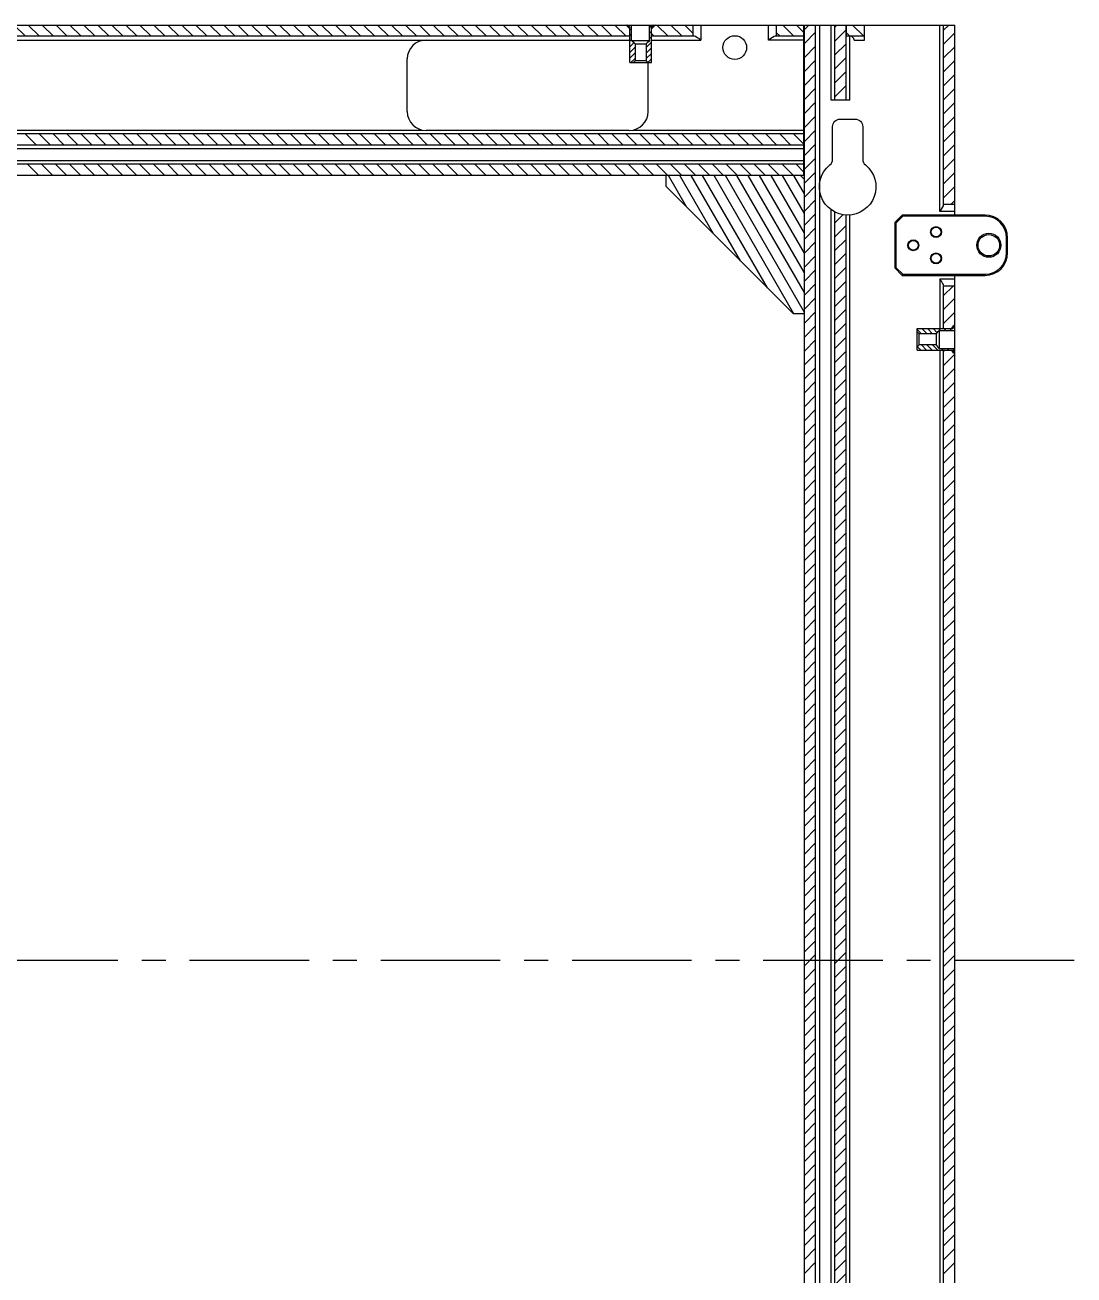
# Model space of a CAD drawing. Header units: millimetres. Extents: x -3132 to 28633, y 682 to 5849.
# Drawn here: x 10639.2 to 10917.9, y 2719.8 to 3051.8 of the extents above; entities that cross this region are included whole.
import ezdxf

# ---------------------------------------------------------------- set-up
doc = ezdxf.new("R2010")
doc.units = ezdxf.units.MM
doc.linetypes.add('CENTER', pattern=[50.8, 31.75, -6.35, 6.35, -6.35])
doc.layers.add('标准', color=3, linetype='Continuous')

msp = doc.modelspace()

# ---------------------------------------------------------------- linework, layer by layer
at = {"color": 7, "linetype": 'Continuous'}
for p, q in [((10429.346, 3051.821), (10846.146, 3051.821)), ((10799.165, 3051.48), (10798.817, 3051.821)), ((10799.507, 3051.147), (10799.165, 3051.48)), ((10800.361, 3047.671), (10800.361, 3051.821)), ((10805.131, 3047.671), (10805.131, 3051.821)), ((10806.328, 3051.481), (10805.986, 3051.147)), ((10806.675, 3051.821), (10806.328, 3051.481)), ((10816.746, 3048.821), (10816.746, 3051.821)), ((10818.746, 3051.821), (10818.746, 3047.821)), ((10836.746, 3047.821), (10836.746, 3051.821)), ((10838.746, 3051.821), (10838.746, 3048.821)), ((10846.146, 3011.821), (10846.146, 3051.821)), ((10846.246, 2554.821), (10846.246, 3051.821)), ((10846.246, 3051.821), (10886.246, 3051.821)), ((10849.246, 2554.821), (10849.246, 3051.821)), ((10850.246, 3051.821), (10850.246, 2554.821)), ((10853.346, 3031.821), (10853.346, 3051.821)), ((10854.346, 3031.821), (10854.346, 3051.821)), ((10857.346, 3031.821), (10857.346, 3051.821)), ((10857.446, 3048.821), (10857.446, 3051.821)), ((10862.246, 3047.821), (10862.246, 3051.821)), ((10882.246, 3002.321), (10882.246, 3051.821)), ((10883.246, 3004.175), (10883.246, 3051.821)), ((10886.246, 3001.321), (10886.246, 3051.821)), ((10799.893, 3048.821), (10475.599, 3048.821)), ((10799.841, 3050.821), (10799.507, 3051.147)), ((10799.841, 3048.821), (10799.841, 3050.821)), ((10799.841, 3050.821), (10799.893, 3050.821)), ((10799.893, 3041.821), (10799.893, 3051.221)), ((10805.599, 3041.821), (10805.599, 3051.221)), ((10805.599, 3050.821), (10805.651, 3050.821)), ((10817.014, 3048.821), (10805.599, 3048.821)), ((10805.986, 3051.147), (10805.651, 3050.821)), ((10805.651, 3048.821), (10805.651, 3050.821)), ((10846.146, 3048.821), (10838.478, 3048.821)), ((10862.246, 3048.821), (10857.446, 3048.821)), ((10858.346, 3031.821), (10858.346, 3048.821)), ((10475.599, 3047.821), (10799.893, 3047.821)), ((10800.361, 3047.671), (10805.131, 3047.671)), ((10801.277, 3046.821), (10801.277, 3042.321)), ((10801.277, 3046.821), (10804.216, 3046.821)), ((10804.216, 3046.821), (10804.216, 3042.321)), ((10805.599, 3047.821), (10818.746, 3047.821)), ((10846.146, 3047.821), (10836.746, 3047.821)), ((10859.446, 3047.821), (10862.246, 3047.821)), ((10740.746, 3028.821), (10740.746, 3042.821)), ((10799.893, 3041.821), (10805.599, 3041.821)), ((10804.216, 3042.321), (10801.277, 3042.321)), ((10804.746, 3028.821), (10804.746, 3041.821)), ((10858.346, 3031.821), (10853.346, 3031.821)), ((10846.146, 3022.921), (10429.346, 3022.921)), ((10530.741, 3023.921), (10744.751, 3023.921)), ((10799.746, 3023.821), (10745.746, 3023.821)), ((10800.741, 3023.921), (10846.146, 3023.921)), ((10846.146, 3019.921), (10429.346, 3019.921)), ((10846.146, 3018.921), (10429.346, 3018.921)), ((10429.346, 3015.821), (10846.146, 3015.821)), ((10846.146, 3014.821), (10429.346, 3014.821)), ((10846.146, 3011.821), (10429.346, 3011.821)), ((10809.496, 3008.925), (10809.496, 3011.821)), ((10845.246, 3011.821), (10846.246, 3010.821)), ((10843.35, 2975.071), (10809.496, 3008.925)), ((10853.346, 2594.921), (10853.346, 3002.748)), ((10854.346, 2594.921), (10854.346, 3002.136)), ((10886.246, 3002.321), (10882.246, 3002.321)), ((10886.246, 3004.175), (10883.246, 3004.175)), ((10857.346, 2594.921), (10857.346, 3001.332)), ((10858.346, 2594.921), (10858.346, 3001.345)), ((10872.246, 3001.321), (10870.246, 2999.321)), ((10870.246, 2999.321), (10870.246, 2987.321)), ((10870.246, 2999.321), (10870.546, 2999.197)), ((10872.37, 3001.021), (10870.546, 2999.197)), ((10870.546, 2999.197), (10870.546, 2987.446)), ((10894.246, 3001.321), (10872.246, 3001.321)), ((10872.246, 3001.321), (10872.37, 3001.021)), ((10894.246, 3001.021), (10872.37, 3001.021)), ((10894.246, 3001.021), (10894.246, 3001.321)), ((10899.946, 2995.321), (10900.246, 2995.321)), ((10899.946, 2991.321), (10899.946, 2995.321)), ((10900.246, 2991.321), (10900.246, 2995.321)), ((10899.946, 2991.321), (10900.246, 2991.321)), ((10870.246, 2987.321), (10870.546, 2987.446)), ((10870.246, 2987.321), (10872.246, 2985.321)), ((10870.546, 2987.446), (10872.37, 2985.621)), ((10872.246, 2985.321), (10872.37, 2985.621)), ((10872.246, 2985.321), (10894.246, 2985.321)), ((10872.37, 2985.621), (10894.246, 2985.621)), ((10886.246, 2621.321), (10886.246, 2985.321)), ((10894.246, 2985.621), (10894.246, 2985.321)), ((10886.246, 2984.321), (10882.246, 2984.321)), ((10882.246, 2984.321), (10882.246, 2971.174)), ((10883.167, 2982.883), (10882.952, 2983.281)), ((10883.246, 2982.589), (10883.167, 2982.883)), ((10886.246, 2982.467), (10883.246, 2982.467)), ((10883.246, 2971.174), (10883.246, 2982.467)), ((10846.246, 2975.071), (10843.35, 2975.071)), ((10885.572, 2971.561), (10885.905, 2971.903)), ((10885.905, 2971.903), (10886.246, 2972.25)), ((10876.246, 2971.174), (10885.646, 2971.174)), ((10876.246, 2965.468), (10876.246, 2971.174)), ((10881.246, 2969.791), (10876.746, 2969.791)), ((10876.746, 2966.852), (10876.746, 2969.791)), ((10881.246, 2969.791), (10881.246, 2966.852)), ((10882.096, 2970.706), (10886.246, 2970.706)), ((10882.096, 2970.706), (10882.096, 2965.936)), ((10883.246, 2971.226), (10885.246, 2971.226)), ((10885.246, 2971.226), (10885.572, 2971.561)), ((10885.246, 2971.226), (10885.246, 2971.174)), ((10876.246, 2965.468), (10885.646, 2965.468)), ((10881.246, 2966.852), (10876.746, 2966.852)), ((10882.096, 2965.936), (10886.246, 2965.936)), ((10882.246, 2965.468), (10882.246, 2641.174)), ((10883.246, 2641.174), (10883.246, 2965.468)), ((10883.246, 2965.417), (10885.246, 2965.417)), ((10885.246, 2965.468), (10885.246, 2965.417)), ((10885.572, 2965.081), (10885.246, 2965.417)), ((10885.906, 2964.739), (10885.572, 2965.081)), ((10886.246, 2964.392), (10885.906, 2964.739))]:
    msp.add_line(p, q, dxfattribs=at)
at = {"color": 2, "linetype": 'Continuous'}
for p, q in [((10639.308, 3048.821), (10636.308, 3051.821)), ((10643.02, 3048.821), (10640.02, 3051.821)), ((10646.732, 3048.821), (10643.732, 3051.821)), ((10650.445, 3048.821), (10647.445, 3051.821)), ((10654.157, 3048.821), (10651.157, 3051.821)), ((10657.869, 3048.821), (10654.869, 3051.821)), ((10661.582, 3048.821), (10658.582, 3051.821)), ((10665.294, 3048.821), (10662.294, 3051.821)), ((10669.006, 3048.821), (10666.006, 3051.821)), ((10672.719, 3048.821), (10669.719, 3051.821)), ((10676.431, 3048.821), (10673.431, 3051.821)), ((10680.143, 3048.821), (10677.143, 3051.821)), ((10683.855, 3048.821), (10680.855, 3051.821)), ((10687.568, 3048.821), (10684.568, 3051.821)), ((10691.28, 3048.821), (10688.28, 3051.821)), ((10694.992, 3048.821), (10691.992, 3051.821)), ((10698.705, 3048.821), (10695.705, 3051.821)), ((10702.417, 3048.821), (10699.417, 3051.821)), ((10706.129, 3048.821), (10703.129, 3051.821)), ((10709.842, 3048.821), (10706.842, 3051.821)), ((10713.554, 3048.821), (10710.554, 3051.821)), ((10717.266, 3048.821), (10714.266, 3051.821)), ((10720.979, 3048.821), (10717.979, 3051.821)), ((10724.691, 3048.821), (10721.691, 3051.821)), ((10728.403, 3048.821), (10725.403, 3051.821)), ((10732.116, 3048.821), (10729.116, 3051.821)), ((10735.828, 3048.821), (10732.828, 3051.821)), ((10739.54, 3048.821), (10736.54, 3051.821)), ((10743.252, 3048.821), (10740.252, 3051.821)), ((10746.965, 3048.821), (10743.965, 3051.821)), ((10750.677, 3048.821), (10747.677, 3051.821)), ((10754.389, 3048.821), (10751.389, 3051.821)), ((10758.102, 3048.821), (10755.102, 3051.821)), ((10761.814, 3048.821), (10758.814, 3051.821)), ((10765.526, 3048.821), (10762.526, 3051.821)), ((10769.239, 3048.821), (10766.239, 3051.821)), ((10772.951, 3048.821), (10769.951, 3051.821)), ((10776.663, 3048.821), (10773.663, 3051.821)), ((10780.376, 3048.821), (10777.376, 3051.821)), ((10784.088, 3048.821), (10781.088, 3051.821)), ((10787.8, 3048.821), (10784.8, 3051.821)), ((10791.513, 3048.821), (10788.513, 3051.821)), ((10795.225, 3048.821), (10792.225, 3051.821)), ((10798.937, 3048.821), (10795.937, 3051.821)), ((10799.529, 3051.574), (10799.776, 3051.821)), ((10805.131, 3051.236), (10805.716, 3051.821)), ((10810.074, 3048.821), (10807.074, 3051.821)), ((10813.786, 3048.821), (10810.786, 3051.821)), ((10816.746, 3049.574), (10814.499, 3051.821)), ((10843.485, 3048.821), (10840.485, 3051.821)), ((10846.146, 3049.872), (10844.197, 3051.821)), ((10846.246, 3050.608), (10847.46, 3051.821)), ((10854.346, 3051.283), (10854.884, 3051.821)), ((10862.046, 3048.821), (10859.046, 3051.821)), ((10883.246, 3050.485), (10884.583, 3051.821)), ((10799.893, 3050.453), (10800.361, 3050.921)), ((10799.893, 3048.968), (10800.361, 3049.436)), ((10805.131, 3049.751), (10805.599, 3050.22)), ((10805.131, 3048.266), (10805.599, 3048.735)), ((10806.362, 3048.821), (10805.651, 3049.532)), ((10839.773, 3048.821), (10838.746, 3049.848)), ((10846.246, 3046.895), (10849.246, 3049.895)), ((10854.346, 3047.571), (10857.346, 3050.571)), ((10858.334, 3048.821), (10857.446, 3049.709)), ((10883.246, 3046.772), (10886.246, 3049.772)), ((10799.893, 3047.483), (10800.361, 3047.951)), ((10799.893, 3045.998), (10800.983, 3047.088)), ((10799.893, 3044.513), (10801.277, 3045.897)), ((10804.216, 3045.866), (10805.599, 3047.25)), ((10804.216, 3044.381), (10805.599, 3045.765)), ((10846.246, 3043.183), (10849.246, 3046.183)), ((10854.346, 3043.858), (10857.346, 3046.858)), ((10883.246, 3043.06), (10886.246, 3046.06)), ((10799.893, 3043.028), (10801.277, 3044.412)), ((10800.171, 3041.821), (10801.277, 3042.927)), ((10804.216, 3042.896), (10805.599, 3044.28)), ((10804.691, 3041.887), (10805.599, 3042.795)), ((10846.246, 3039.471), (10849.246, 3042.471)), ((10854.346, 3040.146), (10857.346, 3043.146)), ((10883.246, 3039.348), (10886.246, 3042.348)), ((10846.246, 3035.758), (10849.246, 3038.758)), ((10854.346, 3036.434), (10857.346, 3039.434)), ((10883.246, 3035.635), (10886.246, 3038.635)), ((10846.246, 3032.046), (10849.246, 3035.046)), ((10854.346, 3032.721), (10857.346, 3035.721)), ((10883.246, 3031.923), (10886.246, 3034.923)), ((10857.158, 3031.821), (10857.346, 3032.009)), ((10846.246, 3028.334), (10849.246, 3031.334)), ((10883.246, 3028.211), (10886.246, 3031.211)), ((10846.246, 3024.621), (10849.246, 3027.621)), ((10883.246, 3024.498), (10886.246, 3027.498)), ((10642.222, 3019.921), (10639.222, 3022.921)), ((10645.934, 3019.921), (10642.934, 3022.921)), ((10649.646, 3019.921), (10646.646, 3022.921)), ((10653.359, 3019.921), (10650.359, 3022.921)), ((10657.071, 3019.921), (10654.071, 3022.921)), ((10660.783, 3019.921), (10657.783, 3022.921)), ((10664.495, 3019.921), (10661.495, 3022.921)), ((10668.208, 3019.921), (10665.208, 3022.921)), ((10671.92, 3019.921), (10668.92, 3022.921)), ((10675.632, 3019.921), (10672.632, 3022.921)), ((10679.345, 3019.921), (10676.345, 3022.921)), ((10683.057, 3019.921), (10680.057, 3022.921)), ((10686.769, 3019.921), (10683.769, 3022.921)), ((10690.482, 3019.921), (10687.482, 3022.921)), ((10694.194, 3019.921), (10691.194, 3022.921)), ((10697.906, 3019.921), (10694.906, 3022.921)), ((10701.619, 3019.921), (10698.619, 3022.921)), ((10705.331, 3019.921), (10702.331, 3022.921)), ((10709.043, 3019.921), (10706.043, 3022.921)), ((10712.755, 3019.921), (10709.755, 3022.921)), ((10716.468, 3019.921), (10713.468, 3022.921)), ((10720.18, 3019.921), (10717.18, 3022.921)), ((10723.892, 3019.921), (10720.892, 3022.921)), ((10727.605, 3019.921), (10724.605, 3022.921)), ((10731.317, 3019.921), (10728.317, 3022.921)), ((10735.029, 3019.921), (10732.029, 3022.921)), ((10738.742, 3019.921), (10735.742, 3022.921)), ((10742.454, 3019.921), (10739.454, 3022.921)), ((10746.166, 3019.921), (10743.166, 3022.921)), ((10749.879, 3019.921), (10746.879, 3022.921)), ((10753.591, 3019.921), (10750.591, 3022.921)), ((10757.303, 3019.921), (10754.303, 3022.921)), ((10761.016, 3019.921), (10758.016, 3022.921)), ((10764.728, 3019.921), (10761.728, 3022.921)), ((10768.44, 3019.921), (10765.44, 3022.921)), ((10772.152, 3019.921), (10769.152, 3022.921)), ((10775.865, 3019.921), (10772.865, 3022.921)), ((10779.577, 3019.921), (10776.577, 3022.921)), ((10783.289, 3019.921), (10780.289, 3022.921)), ((10787.002, 3019.921), (10784.002, 3022.921)), ((10790.714, 3019.921), (10787.714, 3022.921)), ((10794.426, 3019.921), (10791.426, 3022.921)), ((10798.139, 3019.921), (10795.139, 3022.921)), ((10801.851, 3019.921), (10798.851, 3022.921)), ((10805.563, 3019.921), (10802.563, 3022.921)), ((10809.276, 3019.921), (10806.276, 3022.921)), ((10812.988, 3019.921), (10809.988, 3022.921)), ((10816.7, 3019.921), (10813.7, 3022.921)), ((10820.413, 3019.921), (10817.413, 3022.921)), ((10824.125, 3019.921), (10821.125, 3022.921)), ((10827.837, 3019.921), (10824.837, 3022.921)), ((10831.549, 3019.921), (10828.549, 3022.921)), ((10835.262, 3019.921), (10832.262, 3022.921)), ((10838.974, 3019.921), (10835.974, 3022.921)), ((10842.686, 3019.921), (10839.686, 3022.921)), ((10846.146, 3020.174), (10843.399, 3022.921)), ((10846.246, 3020.909), (10849.246, 3023.909)), ((10883.246, 3020.786), (10886.246, 3023.786)), ((10846.246, 3017.197), (10849.246, 3020.197)), ((10883.246, 3017.074), (10886.246, 3020.074)), ((10642.897, 3011.821), (10639.897, 3014.821)), ((10646.609, 3011.821), (10643.609, 3014.821)), ((10650.322, 3011.821), (10647.322, 3014.821)), ((10654.034, 3011.821), (10651.034, 3014.821)), ((10657.746, 3011.821), (10654.746, 3014.821)), ((10661.459, 3011.821), (10658.459, 3014.821)), ((10665.171, 3011.821), (10662.171, 3014.821)), ((10668.883, 3011.821), (10665.883, 3014.821)), ((10672.595, 3011.821), (10669.595, 3014.821)), ((10676.308, 3011.821), (10673.308, 3014.821)), ((10680.02, 3011.821), (10677.02, 3014.821)), ((10683.732, 3011.821), (10680.732, 3014.821)), ((10687.445, 3011.821), (10684.445, 3014.821)), ((10691.157, 3011.821), (10688.157, 3014.821)), ((10694.869, 3011.821), (10691.869, 3014.821)), ((10698.582, 3011.821), (10695.582, 3014.821)), ((10702.294, 3011.821), (10699.294, 3014.821)), ((10706.006, 3011.821), (10703.006, 3014.821)), ((10709.719, 3011.821), (10706.719, 3014.821)), ((10713.431, 3011.821), (10710.431, 3014.821)), ((10717.143, 3011.821), (10714.143, 3014.821)), ((10720.855, 3011.821), (10717.855, 3014.821)), ((10724.568, 3011.821), (10721.568, 3014.821)), ((10728.28, 3011.821), (10725.28, 3014.821)), ((10731.992, 3011.821), (10728.992, 3014.821)), ((10735.705, 3011.821), (10732.705, 3014.821)), ((10739.417, 3011.821), (10736.417, 3014.821)), ((10743.129, 3011.821), (10740.129, 3014.821)), ((10746.842, 3011.821), (10743.842, 3014.821)), ((10750.554, 3011.821), (10747.554, 3014.821)), ((10754.266, 3011.821), (10751.266, 3014.821)), ((10757.979, 3011.821), (10754.979, 3014.821)), ((10761.691, 3011.821), (10758.691, 3014.821)), ((10765.403, 3011.821), (10762.403, 3014.821)), ((10769.116, 3011.821), (10766.116, 3014.821)), ((10772.828, 3011.821), (10769.828, 3014.821)), ((10776.54, 3011.821), (10773.54, 3014.821)), ((10780.252, 3011.821), (10777.252, 3014.821)), ((10783.965, 3011.821), (10780.965, 3014.821)), ((10787.677, 3011.821), (10784.677, 3014.821)), ((10791.389, 3011.821), (10788.389, 3014.821)), ((10795.102, 3011.821), (10792.102, 3014.821)), ((10798.814, 3011.821), (10795.814, 3014.821)), ((10802.526, 3011.821), (10799.526, 3014.821)), ((10806.239, 3011.821), (10803.239, 3014.821)), ((10809.951, 3011.821), (10806.951, 3014.821)), ((10813.663, 3011.821), (10810.663, 3014.821)), ((10817.376, 3011.821), (10814.376, 3014.821)), ((10821.088, 3011.821), (10818.088, 3014.821)), ((10824.8, 3011.821), (10821.8, 3014.821)), ((10828.513, 3011.821), (10825.513, 3014.821)), ((10832.225, 3011.821), (10829.225, 3014.821)), ((10835.937, 3011.821), (10832.937, 3014.821)), ((10839.649, 3011.821), (10836.649, 3014.821)), ((10843.362, 3011.821), (10840.362, 3014.821)), ((10846.146, 3012.749), (10844.074, 3014.821)), ((10846.246, 3013.485), (10849.246, 3016.485)), ((10883.246, 3013.361), (10886.246, 3016.361)), ((10814.93, 3003.491), (10810.12, 3011.821)), ((10822.101, 2996.32), (10813.151, 3011.821)), ((10829.273, 2989.148), (10816.183, 3011.821)), ((10836.445, 2981.977), (10819.214, 3011.821)), ((10843.462, 2975.071), (10822.245, 3011.821)), ((10846.246, 2975.499), (10825.276, 3011.821)), ((10846.246, 2980.749), (10828.307, 3011.821)), ((10846.246, 2985.999), (10831.338, 3011.821)), ((10846.246, 2991.249), (10834.369, 3011.821)), ((10846.246, 2996.499), (10837.4, 3011.821)), ((10846.246, 3001.749), (10840.431, 3011.821)), ((10846.246, 3006.999), (10843.462, 3011.821)), ((10846.246, 3009.772), (10849.246, 3012.772)), ((10883.246, 3009.649), (10886.246, 3012.649)), ((10846.246, 3006.06), (10849.246, 3009.06)), ((10883.246, 3005.937), (10886.246, 3008.937)), ((10846.246, 3002.348), (10849.246, 3005.348)), ((10885.197, 3004.175), (10886.246, 3005.224)), ((10846.246, 2998.635), (10849.246, 3001.635)), ((10854.346, 2999.311), (10856.468, 3001.433)), ((10854.346, 2995.598), (10857.346, 2998.598)), ((10846.246, 2994.923), (10849.246, 2997.923)), ((10854.346, 2991.886), (10857.346, 2994.886)), ((10846.246, 2991.211), (10849.246, 2994.211)), ((10846.246, 2987.498), (10849.246, 2990.498)), ((10854.346, 2988.174), (10857.346, 2991.174)), ((10846.246, 2983.786), (10849.246, 2986.786)), ((10854.346, 2984.461), (10857.346, 2987.461)), ((10846.246, 2980.074), (10849.246, 2983.074)), ((10854.346, 2980.749), (10857.346, 2983.749)), ((10883.246, 2979.951), (10885.763, 2982.467)), ((10846.246, 2976.361), (10849.246, 2979.361)), ((10854.346, 2977.037), (10857.346, 2980.037)), ((10883.246, 2976.238), (10886.246, 2979.238)), ((10846.246, 2972.649), (10849.246, 2975.649)), ((10854.346, 2973.324), (10857.346, 2976.324)), ((10883.246, 2972.526), (10886.246, 2975.526)), ((10846.246, 2968.937), (10849.246, 2971.937)), ((10854.346, 2969.612), (10857.346, 2972.612)), ((10854.346, 2965.9), (10857.346, 2968.9)), ((10877.352, 2969.791), (10876.246, 2970.897)), ((10878.837, 2969.791), (10877.453, 2971.174)), ((10880.322, 2969.791), (10878.938, 2971.174)), ((10881.513, 2970.085), (10880.423, 2971.174)), ((10882.376, 2970.706), (10881.908, 2971.174)), ((10883.861, 2970.706), (10883.393, 2971.174)), ((10885.346, 2970.706), (10884.878, 2971.174)), ((10886.246, 2971.291), (10885.999, 2971.538)), ((10846.246, 2965.224), (10849.246, 2968.224)), ((10854.346, 2962.188), (10857.346, 2965.188)), ((10877.22, 2965.468), (10876.312, 2966.376)), ((10878.705, 2965.468), (10877.321, 2966.852)), ((10880.19, 2965.468), (10878.806, 2966.852)), ((10881.675, 2965.468), (10880.291, 2966.852)), ((10883.16, 2965.468), (10882.691, 2965.936)), ((10883.246, 2965.101), (10883.561, 2965.417)), ((10884.645, 2965.468), (10884.176, 2965.936)), ((10886.246, 2965.351), (10885.661, 2965.936)), ((10846.246, 2961.512), (10849.246, 2964.512)), ((10883.246, 2961.389), (10886.246, 2964.389)), ((10846.246, 2957.8), (10849.246, 2960.8)), ((10854.346, 2958.475), (10857.346, 2961.475)), ((10883.246, 2957.677), (10886.246, 2960.677)), ((10846.246, 2954.088), (10849.246, 2957.088)), ((10854.346, 2954.763), (10857.346, 2957.763)), ((10883.246, 2953.964), (10886.246, 2956.964)), ((10846.246, 2950.375), (10849.246, 2953.375)), ((10854.346, 2951.051), (10857.346, 2954.051)), ((10883.246, 2950.252), (10886.246, 2953.252)), ((10846.246, 2946.663), (10849.246, 2949.663)), ((10854.346, 2947.338), (10857.346, 2950.338)), ((10883.246, 2946.54), (10886.246, 2949.54)), ((10846.246, 2942.951), (10849.246, 2945.951)), ((10854.346, 2943.626), (10857.346, 2946.626)), ((10883.246, 2942.827), (10886.246, 2945.827)), ((10846.246, 2939.238), (10849.246, 2942.238)), ((10854.346, 2939.914), (10857.346, 2942.914)), ((10883.246, 2939.115), (10886.246, 2942.115)), ((10846.246, 2935.526), (10849.246, 2938.526)), ((10854.346, 2936.201), (10857.346, 2939.201)), ((10854.346, 2932.489), (10857.346, 2935.489)), ((10883.246, 2935.403), (10886.246, 2938.403)), ((10846.246, 2931.814), (10849.246, 2934.814)), ((10883.246, 2931.691), (10886.246, 2934.691)), ((10846.246, 2928.101), (10849.246, 2931.101)), ((10854.346, 2928.777), (10857.346, 2931.777)), ((10883.246, 2927.978), (10886.246, 2930.978)), ((10846.246, 2924.389), (10849.246, 2927.389)), ((10854.346, 2925.064), (10857.346, 2928.064)), ((10883.246, 2924.266), (10886.246, 2927.266)), ((10846.246, 2920.677), (10849.246, 2923.677)), ((10854.346, 2921.352), (10857.346, 2924.352)), ((10883.246, 2920.554), (10886.246, 2923.554)), ((10846.246, 2916.964), (10849.246, 2919.964)), ((10854.346, 2917.64), (10857.346, 2920.64)), ((10883.246, 2916.841), (10886.246, 2919.841)), ((10846.246, 2913.252), (10849.246, 2916.252)), ((10854.346, 2913.927), (10857.346, 2916.927)), ((10883.246, 2913.129), (10886.246, 2916.129)), ((10846.246, 2909.54), (10849.246, 2912.54)), ((10854.346, 2910.215), (10857.346, 2913.215)), ((10883.246, 2909.417), (10886.246, 2912.417)), ((10846.246, 2905.827), (10849.246, 2908.827)), ((10854.346, 2906.503), (10857.346, 2909.503)), ((10883.246, 2905.704), (10886.246, 2908.704)), ((10854.346, 2902.791), (10857.346, 2905.791)), ((10846.246, 2902.115), (10849.246, 2905.115)), ((10854.346, 2899.078), (10857.346, 2902.078)), ((10883.246, 2901.992), (10886.246, 2904.992)), ((10846.246, 2898.403), (10849.246, 2901.403)), ((10883.246, 2898.28), (10886.246, 2901.28)), ((10846.246, 2894.691), (10849.246, 2897.691)), ((10854.346, 2895.366), (10857.346, 2898.366)), ((10883.246, 2894.567), (10886.246, 2897.567)), ((10846.246, 2890.978), (10849.246, 2893.978)), ((10854.346, 2891.654), (10857.346, 2894.654)), ((10883.246, 2890.855), (10886.246, 2893.855)), ((10846.246, 2887.266), (10849.246, 2890.266)), ((10854.346, 2887.941), (10857.346, 2890.941)), ((10883.246, 2887.143), (10886.246, 2890.143)), ((10846.246, 2883.554), (10849.246, 2886.554)), ((10854.346, 2884.229), (10857.346, 2887.229)), ((10883.246, 2883.431), (10886.246, 2886.431)), ((10846.246, 2879.841), (10849.246, 2882.841)), ((10854.346, 2880.517), (10857.346, 2883.517)), ((10883.246, 2879.718), (10886.246, 2882.718)), ((10846.246, 2876.129), (10849.246, 2879.129)), ((10854.346, 2876.804), (10857.346, 2879.804)), ((10883.246, 2876.006), (10886.246, 2879.006)), ((10846.246, 2872.417), (10849.246, 2875.417)), ((10854.346, 2873.092), (10857.346, 2876.092)), ((10854.346, 2869.38), (10857.346, 2872.38)), ((10883.246, 2872.294), (10886.246, 2875.294)), ((10846.246, 2868.704), (10849.246, 2871.704)), ((10883.246, 2868.581), (10886.246, 2871.581)), ((10846.246, 2864.992), (10849.246, 2867.992)), ((10854.346, 2865.667), (10857.346, 2868.667)), ((10883.246, 2864.869), (10886.246, 2867.869)), ((10846.246, 2861.28), (10849.246, 2864.28)), ((10854.346, 2861.955), (10857.346, 2864.955)), ((10883.246, 2861.157), (10886.246, 2864.157)), ((10846.246, 2857.567), (10849.246, 2860.567)), ((10854.346, 2858.243), (10857.346, 2861.243)), ((10883.246, 2857.444), (10886.246, 2860.444)), ((10846.246, 2853.855), (10849.246, 2856.855)), ((10854.346, 2854.531), (10857.346, 2857.531)), ((10883.246, 2853.732), (10886.246, 2856.732)), ((10846.246, 2850.143), (10849.246, 2853.143)), ((10854.346, 2850.818), (10857.346, 2853.818)), ((10883.246, 2850.02), (10886.246, 2853.02)), ((10846.246, 2846.431), (10849.246, 2849.431)), ((10854.346, 2847.106), (10857.346, 2850.106)), ((10883.246, 2846.307), (10886.246, 2849.307)), ((10846.246, 2842.718), (10849.246, 2845.718)), ((10854.346, 2843.394), (10857.346, 2846.394)), ((10883.246, 2842.595), (10886.246, 2845.595)), ((10854.346, 2839.681), (10857.346, 2842.681)), ((10846.246, 2839.006), (10849.246, 2842.006)), ((10854.346, 2835.969), (10857.346, 2838.969)), ((10883.246, 2838.883), (10886.246, 2841.883)), ((10846.246, 2835.294), (10849.246, 2838.294)), ((10883.246, 2835.17), (10886.246, 2838.17)), ((10846.246, 2831.581), (10849.246, 2834.581)), ((10854.346, 2832.257), (10857.346, 2835.257)), ((10883.246, 2831.458), (10886.246, 2834.458)), ((10846.246, 2827.869), (10849.246, 2830.869)), ((10854.346, 2828.544), (10857.346, 2831.544)), ((10883.246, 2827.746), (10886.246, 2830.746)), ((10846.246, 2824.157), (10849.246, 2827.157)), ((10854.346, 2824.832), (10857.346, 2827.832)), ((10883.246, 2824.034), (10886.246, 2827.034)), ((10846.246, 2820.444), (10849.246, 2823.444)), ((10854.346, 2821.12), (10857.346, 2824.12)), ((10883.246, 2820.321), (10886.246, 2823.321)), ((10846.246, 2816.732), (10849.246, 2819.732)), ((10854.346, 2817.407), (10857.346, 2820.407)), ((10883.246, 2816.609), (10886.246, 2819.609)), ((10846.246, 2813.02), (10849.246, 2816.02)), ((10854.346, 2813.695), (10857.346, 2816.695)), ((10883.246, 2812.897), (10886.246, 2815.897)), ((10846.246, 2809.307), (10849.246, 2812.307)), ((10854.346, 2809.983), (10857.346, 2812.983)), ((10854.346, 2806.27), (10857.346, 2809.27)), ((10883.246, 2809.184), (10886.246, 2812.184)), ((10846.246, 2805.595), (10849.246, 2808.595)), ((10883.246, 2805.472), (10886.246, 2808.472)), ((10846.246, 2801.883), (10849.246, 2804.883)), ((10854.346, 2802.558), (10857.346, 2805.558)), ((10883.246, 2801.76), (10886.246, 2804.76)), ((10846.246, 2798.17), (10849.246, 2801.17)), ((10854.346, 2798.846), (10857.346, 2801.846)), ((10883.246, 2798.047), (10886.246, 2801.047)), ((10846.246, 2794.458), (10849.246, 2797.458)), ((10854.346, 2795.134), (10857.346, 2798.134)), ((10883.246, 2794.335), (10886.246, 2797.335)), ((10846.246, 2790.746), (10849.246, 2793.746)), ((10854.346, 2791.421), (10857.346, 2794.421)), ((10883.246, 2790.623), (10886.246, 2793.623)), ((10846.246, 2787.034), (10849.246, 2790.034)), ((10854.346, 2787.709), (10857.346, 2790.709)), ((10883.246, 2786.91), (10886.246, 2789.91)), ((10846.246, 2783.321), (10849.246, 2786.321)), ((10854.346, 2783.997), (10857.346, 2786.997)), ((10883.246, 2783.198), (10886.246, 2786.198)), ((10846.246, 2779.609), (10849.246, 2782.609)), ((10854.346, 2780.284), (10857.346, 2783.284)), ((10883.246, 2779.486), (10886.246, 2782.486)), ((10854.346, 2776.572), (10857.346, 2779.572)), ((10846.246, 2775.897), (10849.246, 2778.897)), ((10854.346, 2772.86), (10857.346, 2775.86)), ((10883.246, 2775.774), (10886.246, 2778.774)), ((10846.246, 2772.184), (10849.246, 2775.184)), ((10883.246, 2772.061), (10886.246, 2775.061)), ((10846.246, 2768.472), (10849.246, 2771.472)), ((10854.346, 2769.147), (10857.346, 2772.147)), ((10883.246, 2768.349), (10886.246, 2771.349)), ((10846.246, 2764.76), (10849.246, 2767.76)), ((10854.346, 2765.435), (10857.346, 2768.435)), ((10883.246, 2764.637), (10886.246, 2767.637)), ((10846.246, 2761.047), (10849.246, 2764.047)), ((10854.346, 2761.723), (10857.346, 2764.723)), ((10883.246, 2760.924), (10886.246, 2763.924)), ((10846.246, 2757.335), (10849.246, 2760.335)), ((10854.346, 2758.01), (10857.346, 2761.01)), ((10883.246, 2757.212), (10886.246, 2760.212)), ((10846.246, 2753.623), (10849.246, 2756.623)), ((10854.346, 2754.298), (10857.346, 2757.298)), ((10883.246, 2753.5), (10886.246, 2756.5)), ((10846.246, 2749.91), (10849.246, 2752.91)), ((10854.346, 2750.586), (10857.346, 2753.586)), ((10883.246, 2749.787), (10886.246, 2752.787)), ((10846.246, 2746.198), (10849.246, 2749.198)), ((10854.346, 2746.874), (10857.346, 2749.874)), ((10854.346, 2743.161), (10857.346, 2746.161)), ((10883.246, 2746.075), (10886.246, 2749.075)), ((10846.246, 2742.486), (10849.246, 2745.486)), ((10883.246, 2742.363), (10886.246, 2745.363)), ((10846.246, 2738.774), (10849.246, 2741.774)), ((10854.346, 2739.449), (10857.346, 2742.449)), ((10883.246, 2738.65), (10886.246, 2741.65)), ((10846.246, 2735.061), (10849.246, 2738.061)), ((10854.346, 2735.737), (10857.346, 2738.737)), ((10883.246, 2734.938), (10886.246, 2737.938)), ((10846.246, 2731.349), (10849.246, 2734.349)), ((10854.346, 2732.024), (10857.346, 2735.024)), ((10883.246, 2731.226), (10886.246, 2734.226)), ((10846.246, 2727.637), (10849.246, 2730.637)), ((10854.346, 2728.312), (10857.346, 2731.312)), ((10883.246, 2727.513), (10886.246, 2730.513)), ((10846.246, 2723.924), (10849.246, 2726.924)), ((10854.346, 2724.6), (10857.346, 2727.6)), ((10883.246, 2723.801), (10886.246, 2726.801)), ((10846.246, 2720.212), (10849.246, 2723.212)), ((10854.346, 2720.887), (10857.346, 2723.887)), ((10883.246, 2720.089), (10886.246, 2723.089)), ((10854.346, 2717.175), (10857.346, 2720.175))]:
    msp.add_line(p, q, dxfattribs=at)
at = {"color": 7, "linetype": 'Continuous'}
for points in [[(10799.893, 3051.221), (10799.694, 3051.414), (10799.489, 3051.614), (10799.276, 3051.821)], [(10806.216, 3051.821), (10806.004, 3051.614), (10805.798, 3051.414), (10805.599, 3051.221)], [(10818.746, 3047.821), (10818.19, 3048.21), (10817.704, 3048.528), (10817.307, 3048.743), (10817.014, 3048.821)], [(10838.478, 3048.821), (10838.186, 3048.743), (10837.788, 3048.528), (10837.302, 3048.21), (10836.746, 3047.821)], [(10801.277, 3046.821), (10800.998, 3047.073), (10800.694, 3047.356), (10800.361, 3047.671)], [(10805.131, 3047.671), (10804.8, 3047.358), (10804.495, 3047.074), (10804.216, 3046.821)], [(10800.731, 3041.821), (10800.922, 3041.999), (10801.104, 3042.166), (10801.277, 3042.321)], [(10804.216, 3042.321), (10804.388, 3042.166), (10804.57, 3042), (10804.761, 3041.821)], [(10882.246, 3002.321), (10882.634, 3002.875), (10882.952, 3003.361)], [(10882.952, 3003.361), (10883.167, 3003.759), (10883.246, 3004.053)], [(10882.952, 2983.281), (10882.635, 2983.766), (10882.246, 2984.321)], [(10885.646, 2971.174), (10885.839, 2971.373), (10886.039, 2971.579), (10886.246, 2971.791)], [(10876.246, 2970.336), (10876.424, 2970.145), (10876.591, 2969.963), (10876.746, 2969.791)], [(10881.246, 2969.791), (10881.498, 2970.069), (10881.781, 2970.374), (10882.096, 2970.706)], [(10876.746, 2966.852), (10876.591, 2966.68), (10876.425, 2966.498), (10876.246, 2966.306)], [(10882.096, 2965.936), (10881.783, 2966.267), (10881.499, 2966.572), (10881.246, 2966.852)], [(10886.246, 2964.851), (10886.039, 2965.064), (10885.839, 2965.269), (10885.646, 2965.468)]]:
    msp.add_lwpolyline(points, dxfattribs=at)
msp.add_lwpolyline([(10855.746, 3026.821), (10859.746, 3026.821, -0.4142136), (10861.746, 3024.821), (10861.746, 3016.187, 0.2255124), (10862.483, 3014.636, -2.81091), (10853.009, 3014.636, 0.2255124), (10853.746, 3016.187), (10853.746, 3024.821, -0.4142136)], format="xyb", close=True, dxfattribs=at)
for centre, radius in [((10827.746, 3045.821), 3.15), ((10881.246, 2996.821), 1.45), ((10881.246, 2996.821), 1.3), ((10895.246, 2993.321), 3.2), ((10895.246, 2993.321), 2.85), ((10875.184, 2993.321), 1.45), ((10875.184, 2993.321), 1.3), ((10881.246, 2989.821), 1.45), ((10881.246, 2989.821), 1.3)]:
    msp.add_circle(centre, radius, dxfattribs=at)
for centre, radius, start, end in [((10745.746, 3042.821), 5, 90, 180), ((10799.746, 3042.821), 5, 88.24113, 90), ((10745.746, 3028.821), 5, 180, 270), ((10799.746, 3028.821), 5, 270, 0), ((10894.246, 2995.321), 6, 0, 90), ((10894.246, 2995.321), 5.7, 0, 90), ((10894.246, 2991.321), 6, 270, 0), ((10894.246, 2991.321), 5.7, 270, 0)]:
    msp.add_arc(centre, radius, start, end, dxfattribs=at)
msp.add_ellipse((10858.446, 3047.821), major_axis=(0, 1), ratio=1, start_param=-1.5707963, end_param=0, dxfattribs=at)
at = {"layer": '标准', "color": 1, "linetype": 'CENTER'}
msp.add_line((10917.874, 2803.321), (10357.618, 2803.321), dxfattribs=at)

doc.saveas('drawing.dxf')
